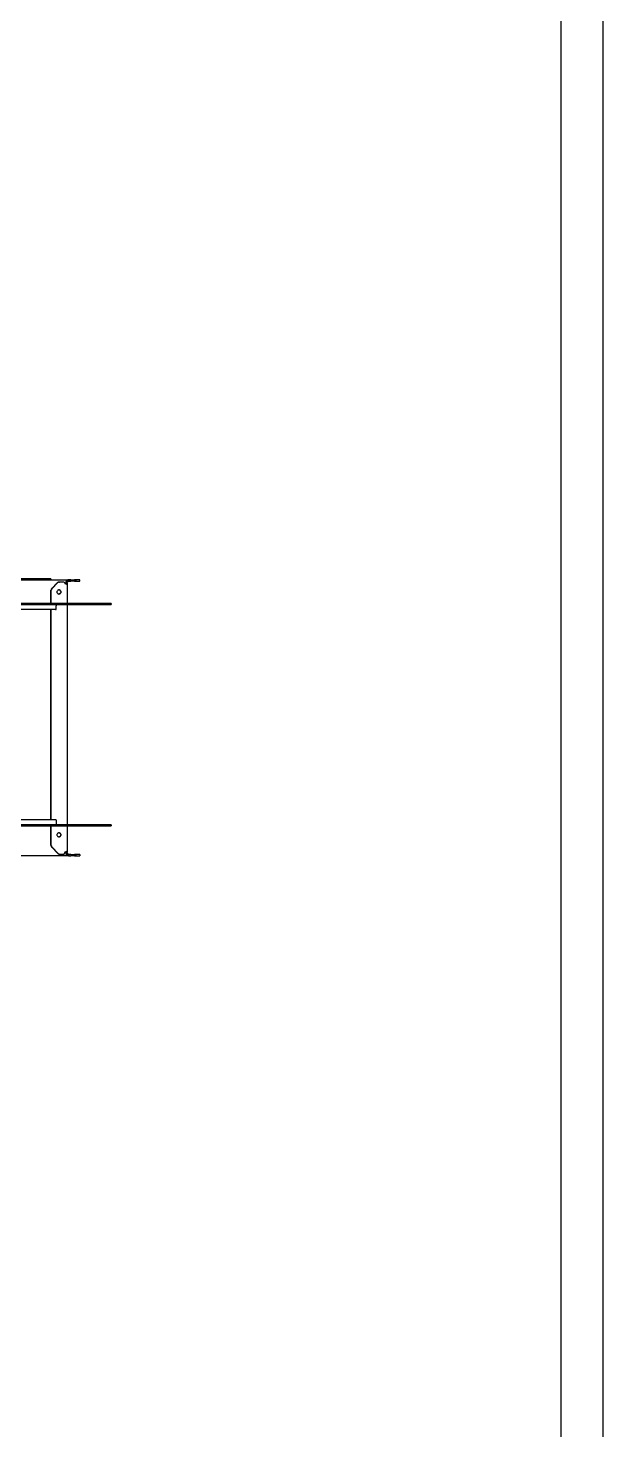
# Model space of a CAD drawing. Header units: millimetres. Extents: x -187347 to 135007, y -6415 to 292048.
# Drawn here: x -66379 to -65275, y 52871 to 55560 of the extents above; entities that cross this region are included whole.
import ezdxf

# ---------------------------------------------------------------- set-up
doc = ezdxf.new("R2010")
doc.units = ezdxf.units.MM
doc.header["$LTSCALE"] = 100
for name, color, linetype in [('Layout Cabinplant', 30, 'Continuous'), ('LAYOUT customer', 5, 'Continuous'), ('STEEL', 5, 'Continuous')]:
    doc.layers.add(name, color=color, linetype=linetype)

# ---------------------------------------------------------------- blocks, each defined once
blk = doc.blocks.new('steel weighing')
at = {"layer": 'STEEL', "color": 7, "linetype": 'ByBlock', "ltscale": 20, "elevation": 1.7}
blk.add_lwpolyline([(852353.3, 742271.5), (852433.3, 742271.5), (852433.3, 737351.5), (852353.3, 737351.5)], close=True, dxfattribs=at)
blk = doc.blocks.new('CP hopper')
at = {"layer": 'LAYOUT customer', "linetype": 'Continuous'}
for p, q in [((-26414.1, -1716.6), (-26414.1, -2556.8)), ((-26412.6, -2556.8), (-26412.6, -1716.6)), ((-26874.6, -2566.9), (-26874.6, -1846.3)), ((-26471.6, -2566.9), (-26471.6, -1846.3)), ((-26886.6, -2335.5), (-26886.6, -2668.7)), ((-26884.6, -2668.7), (-26884.6, -2335.5)), ((-26461.6, -2335.5), (-26461.6, -2668.7)), ((-26459.6, -2668.7), (-26459.6, -2335.5)), ((-26944.1, -2592.9), (-26944.1, -2481.4)), ((-26940.6, -2574.6), (-26940.6, -2575.2)), ((-26940.6, -2574.6), (-26940.6, -2575.2)), ((-26940.6, -2575.2), (-26940.6, -2583.1)), ((-26927.4, -2559.6), (-26939.2, -2571.2)), ((-26939.2, -2571.8), (-26927.4, -2560.2)), ((-26939.2, -2571.8), (-26939.2, -2571.2)), ((-26923.8, -2558.1), (-26886.6, -2558.1)), ((-26923.8, -2558.7), (-26886.6, -2558.7)), ((-26907.5, -2572.4), (-26907.6, -2573.4)), ((-26907.5, -2573.9), (-26907.6, -2572.9)), ((-26907.6, -2573.4), (-26907.5, -2574.5)), ((-26907.1, -2571.5), (-26907.5, -2572.4)), ((-26907.1, -2574.8), (-26907.5, -2573.9)), ((-26907.5, -2574.5), (-26907.1, -2575.4)), ((-26906.7, -2571), (-26907.1, -2571.5)), ((-26906.7, -2575.3), (-26907.1, -2574.8)), ((-26907.1, -2575.4), (-26906.8, -2575.9)), ((-26906.8, -2575.9), (-26906.1, -2576.5)), ((-26906.1, -2570.4), (-26906.7, -2571)), ((-26906.1, -2576), (-26906.7, -2575.3)), ((-26905.1, -2569.8), (-26906.1, -2570.4)), ((-26905.1, -2576.5), (-26906.1, -2576)), ((-26906.1, -2576.5), (-26905.1, -2577.1)), ((-26904.4, -2569.6), (-26905.1, -2569.8)), ((-26904.4, -2576.7), (-26905.1, -2576.5)), ((-26905.1, -2577.1), (-26904.4, -2577.3)), ((-26903.6, -2569.5), (-26904.4, -2569.6)), ((-26903.6, -2576.8), (-26904.4, -2576.7)), ((-26904.4, -2577.3), (-26903.7, -2577.4)), ((-26903.7, -2577.4), (-26902.9, -2577.3)), ((-26902.9, -2569.6), (-26903.6, -2569.5)), ((-26902.9, -2576.7), (-26903.6, -2576.8)), ((-26902.2, -2569.8), (-26902.9, -2569.6)), ((-26902.2, -2576.5), (-26902.9, -2576.7)), ((-26902.9, -2577.3), (-26902.2, -2577.1)), ((-26901.2, -2570.4), (-26902.2, -2569.8)), ((-26901.2, -2575.9), (-26902.2, -2576.5)), ((-26902.2, -2577.1), (-26901.2, -2576.5)), ((-26900.5, -2571), (-26901.2, -2570.4)), ((-26900.5, -2575.3), (-26901.2, -2575.9)), ((-26901.2, -2576.5), (-26900.5, -2575.9)), ((-26900.2, -2571.5), (-26900.5, -2571)), ((-26900.2, -2574.8), (-26900.5, -2575.3)), ((-26900.5, -2575.9), (-26900.2, -2575.4)), ((-26899.8, -2572.4), (-26900.2, -2571.5)), ((-26899.8, -2573.9), (-26900.2, -2574.8)), ((-26900.2, -2575.4), (-26899.8, -2574.5)), ((-26899.6, -2573.4), (-26899.8, -2572.4)), ((-26899.6, -2572.9), (-26899.8, -2573.9)), ((-26899.8, -2574.5), (-26899.6, -2573.4)), ((-26875.6, -2567.9), (-26881.7, -2567.9)), ((-26874.6, -2558.1), (-26471.6, -2558.1)), ((-26874.6, -2558.7), (-26471.6, -2558.7)), ((-26470.6, -2567.9), (-26464.5, -2567.9)), ((-26459.6, -2558.1), (-26434.5, -2558.1)), ((-26459.6, -2558.7), (-26434.5, -2558.7)), ((-26441.5, -2572.4), (-26441.6, -2573.4)), ((-26441.5, -2573.9), (-26441.6, -2572.9)), ((-26441.6, -2573.4), (-26441.5, -2574.5)), ((-26441.1, -2571.5), (-26441.5, -2572.4)), ((-26441.1, -2574.8), (-26441.5, -2573.9)), ((-26441.5, -2574.5), (-26441.1, -2575.4)), ((-26440.7, -2571), (-26441.1, -2571.5)), ((-26440.7, -2575.3), (-26441.1, -2574.8)), ((-26441.1, -2575.4), (-26440.8, -2575.9)), ((-26440.8, -2575.9), (-26440.1, -2576.5)), ((-26440.1, -2570.4), (-26440.7, -2571)), ((-26440.1, -2576), (-26440.7, -2575.3)), ((-26439.1, -2569.8), (-26440.1, -2570.4)), ((-26439.1, -2576.5), (-26440.1, -2576)), ((-26440.1, -2576.5), (-26439.1, -2577.1)), ((-26438.4, -2569.6), (-26439.1, -2569.8)), ((-26438.4, -2576.7), (-26439.1, -2576.5)), ((-26439.1, -2577.1), (-26438.4, -2577.3)), ((-26437.6, -2569.5), (-26438.4, -2569.6)), ((-26437.6, -2576.8), (-26438.4, -2576.7)), ((-26438.4, -2577.3), (-26437.7, -2577.4)), ((-26437.7, -2577.4), (-26436.9, -2577.3)), ((-26436.9, -2569.6), (-26437.6, -2569.5)), ((-26436.9, -2576.7), (-26437.6, -2576.8)), ((-26436.2, -2569.8), (-26436.9, -2569.6)), ((-26436.2, -2576.5), (-26436.9, -2576.7)), ((-26436.9, -2577.3), (-26436.2, -2577.1)), ((-26435.2, -2570.4), (-26436.2, -2569.8)), ((-26435.2, -2575.9), (-26436.2, -2576.5)), ((-26436.2, -2577.1), (-26435.2, -2576.5)), ((-26434.5, -2571), (-26435.2, -2570.4)), ((-26434.5, -2575.3), (-26435.2, -2575.9)), ((-26435.2, -2576.5), (-26434.5, -2575.9)), ((-26434.2, -2571.5), (-26434.5, -2571)), ((-26434.2, -2574.8), (-26434.5, -2575.3)), ((-26434.5, -2575.9), (-26434.2, -2575.4)), ((-26433.8, -2572.4), (-26434.2, -2571.5)), ((-26433.8, -2573.9), (-26434.2, -2574.8)), ((-26434.2, -2575.4), (-26433.8, -2574.5)), ((-26433.6, -2573.4), (-26433.8, -2572.4)), ((-26433.6, -2572.9), (-26433.8, -2573.9)), ((-26433.8, -2574.5), (-26433.6, -2573.4)), ((-26420.1, -2570.2), (-26430.9, -2559.6)), ((-26430.9, -2560.2), (-26420.1, -2570.8)), ((-26418.6, -2573.6), (-26418.6, -2574.2)), ((-26418.6, -2583.3), (-26418.6, -2574.2)), ((-26414.1, -2557.6), (-26414.1, -2556.8)), ((-26412.6, -2556.8), (-26414.1, -2556.8)), ((-26414.1, -2556.8), (-26414.1, -2557.6)), ((-26414.1, -2556.8), (-26414.1, -2557.6)), ((-26412.6, -2557.6), (-26414.1, -2557.6)), ((-26414.1, -2557.6), (-26412.6, -2557.6)), ((-26414.1, -2557.6), (-26414.1, -2592.9)), ((-26412.6, -2557.6), (-26412.6, -2556.8)), ((-26412.6, -2556.8), (-26412.6, -2557.6)), ((-26944, -2591.4), (-26944.1, -2592.9)), ((-26944.1, -2592.9), (-26944.1, -2596)), ((-26944.1, -2592.9), (-26942.2, -2592.9)), ((-26944.1, -2603.5), (-26944.1, -2596)), ((-26941.1, -2596), (-26944.1, -2596)), ((-26941.1, -2603.5), (-26944.1, -2603.5)), ((-26944.1, -2603.5), (-26944.1, -2606.4)), ((-26944.1, -2603.5), (-26944.1, -2606.4)), ((-26944.1, -2606.4), (-26941.1, -2606.4)), ((-26944.1, -2606.4), (-26944.1, -2613.1)), ((-26943.5, -2589.9), (-26944, -2591.4)), ((-26943.1, -2589), (-26943.5, -2589.9)), ((-26942.2, -2588), (-26943.1, -2589)), ((-26941.1, -2587.2), (-26942.2, -2588)), ((-26942.2, -2592.9), (-26941.1, -2592.9)), ((-26940, -2586.7), (-26941.1, -2587.2)), ((-26941.1, -2592.9), (-26941.1, -2587.2)), ((-26941.1, -2592.9), (-26941, -2591.9)), ((-26941.1, -2596), (-26941.1, -2592.9)), ((-26941.1, -2596), (-26941.1, -2603.5)), ((-26941.1, -2606.4), (-26941.1, -2603.5)), ((-26941.1, -2603.5), (-26941.1, -2606.4)), ((-26941.1, -2613.1), (-26941.1, -2606.4)), ((-26941, -2591.9), (-26940.9, -2591.2)), ((-26940.9, -2591.2), (-26940.5, -2590.4)), ((-26940.5, -2590.4), (-26940.1, -2590)), ((-26940.1, -2590), (-26939.4, -2589.5)), ((-26938.9, -2586.5), (-26940, -2586.7)), ((-26939.4, -2589.5), (-26938.9, -2589.3)), ((-26937.4, -2586.6), (-26938.9, -2586.5)), ((-26938.9, -2589.3), (-26938.2, -2589.3)), ((-26938.2, -2589.3), (-26937.4, -2589.4)), ((-26937, -2584.9), (-26937.4, -2584.4)), ((-26937.4, -2589.4), (-26937.4, -2586.6)), ((-26937.4, -2586.6), (-26936.5, -2586.8)), ((-26936.1, -2586.6), (-26937.4, -2586.6)), ((-26937.4, -2589.4), (-26936.6, -2589.8)), ((-26936.7, -2585.4), (-26937, -2584.9)), ((-26936.1, -2586.6), (-26936.7, -2585.4)), ((-26936.6, -2589.8), (-26936.1, -2589.8)), ((-26936.5, -2586.8), (-26936.1, -2586.6)), ((-26935.6, -2587.9), (-26936.1, -2586.6)), ((-26936.1, -2589.8), (-26886.6, -2589.8)), ((-26935.7, -2589.8), (-26935.5, -2589.3)), ((-26935.5, -2588.6), (-26935.6, -2587.9)), ((-26935.5, -2589.3), (-26935.5, -2588.6)), ((-26884.6, -2589.8), (-26461.6, -2589.8)), ((-26459.6, -2589.8), (-26422.2, -2589.8)), ((-26422.6, -2587.7), (-26422.8, -2588.6)), ((-26422.8, -2588.6), (-26422.8, -2589.3)), ((-26422.8, -2589.3), (-26422.6, -2589.8)), ((-26422.2, -2586.6), (-26422.6, -2587.7)), ((-26422.6, -2589.8), (-26422.2, -2589.8)), ((-26422.6, -2589.8), (-26421.7, -2589.8)), ((-26421.6, -2585.4), (-26422.2, -2586.6)), ((-26420.8, -2586.6), (-26422.2, -2586.6)), ((-26421.7, -2589.8), (-26420.8, -2589.4)), ((-26421.2, -2584.9), (-26421.6, -2585.4)), ((-26420.8, -2584.4), (-26421.2, -2584.9)), ((-26419.5, -2586.5), (-26420.8, -2586.6)), ((-26420.8, -2586.6), (-26420.8, -2589.4)), ((-26420.8, -2589.4), (-26420, -2589.3)), ((-26420, -2589.3), (-26419.4, -2589.3)), ((-26418.1, -2586.8), (-26419.5, -2586.5)), ((-26419.4, -2589.3), (-26418.7, -2589.6)), ((-26418.7, -2589.6), (-26418.2, -2590)), ((-26418.2, -2590), (-26417.7, -2590.6)), ((-26417.1, -2587.2), (-26418.1, -2586.8)), ((-26417.7, -2590.6), (-26417.5, -2591.1)), ((-26417.5, -2591.1), (-26417.2, -2592)), ((-26417.2, -2592), (-26417.1, -2592.9)), ((-26416.1, -2588), (-26417.1, -2587.2)), ((-26417.1, -2592.9), (-26417.1, -2587.2)), ((-26417.1, -2592.9), (-26417.1, -2596)), ((-26417.1, -2596), (-26417.1, -2592.9)), ((-26417.1, -2603.5), (-26417.1, -2596)), ((-26417.1, -2596), (-26414.1, -2596)), ((-26414.1, -2603.5), (-26417.1, -2603.5)), ((-26417.1, -2603.5), (-26417.1, -2606.4)), ((-26417.1, -2606.4), (-26417.1, -2603.5)), ((-26417.1, -2606.4), (-26417.1, -2613.1)), ((-26417.1, -2606.4), (-26414.1, -2606.4)), ((-26415.3, -2589), (-26416.1, -2588)), ((-26414.7, -2590.1), (-26415.3, -2589)), ((-26414.3, -2591.3), (-26414.7, -2590.1)), ((-26414.1, -2592.9), (-26414.3, -2591.3)), ((-26414.1, -2596), (-26414.1, -2592.9)), ((-26414.1, -2596), (-26414.1, -2592.9)), ((-26414.1, -2596), (-26414.1, -2603.5)), ((-26414.1, -2606.4), (-26414.1, -2603.5)), ((-26414.1, -2606.4), (-26414.1, -2603.5)), ((-26414.1, -2613.1), (-26414.1, -2606.4)), ((-26944.1, -2613.1), (-26944.1, -2613.6)), ((-26941.1, -2613.6), (-26944.1, -2613.6)), ((-26941.1, -2613.6), (-26941.1, -2613.1)), ((-26417.1, -2613.1), (-26417.1, -2613.6)), ((-26417.1, -2613.6), (-26414.1, -2613.6)), ((-26414.1, -2613.6), (-26414.1, -2613.1)), ((-26886.6, -2668.7), (-26886.6, -2673.4)), ((-26884.6, -2673.4), (-26886.6, -2673.4)), ((-26884.6, -2673.4), (-26884.6, -2668.7)), ((-26461.6, -2668.7), (-26461.6, -2673.4)), ((-26459.6, -2673.4), (-26461.6, -2673.4)), ((-26459.6, -2673.4), (-26459.6, -2668.7))]:
    blk.add_line(p, q, dxfattribs=at)
for points in [[(-26939.2, -2571.2), (-26939.8, -2571.9), (-26940.3, -2572.8), (-26940.5, -2573.7), (-26940.6, -2574.6)], [(-26939.2, -2571.8), (-26939.8, -2572.5), (-26940.3, -2573.4), (-26940.6, -2574.3), (-26940.6, -2575.2)], [(-26923.8, -2558.1), (-26924.8, -2558.2), (-26925.7, -2558.5), (-26926.6, -2559), (-26927.4, -2559.6)], [(-26923.8, -2558.7), (-26924.8, -2558.8), (-26925.7, -2559.1), (-26926.6, -2559.5), (-26927.4, -2560.2)], [(-26881.7, -2567.9), (-26882.5, -2567.9), (-26883.2, -2568), (-26883.5, -2568), (-26883.8, -2568.1), (-26884, -2568.1), (-26884.3, -2568.2), (-26884.4, -2568.2), (-26884.5, -2568.3)], [(-26875.6, -2567.9), (-26875.5, -2567.9), (-26875.3, -2567.8), (-26875.2, -2567.8), (-26875, -2567.7), (-26874.9, -2567.5), (-26874.8, -2567.3), (-26874.7, -2567.1), (-26874.6, -2566.9)], [(-26471.6, -2566.9), (-26471.6, -2567.1), (-26471.5, -2567.3), (-26471.5, -2567.4), (-26471.4, -2567.6), (-26471.2, -2567.7), (-26471, -2567.8), (-26470.8, -2567.8), (-26470.6, -2567.9)], [(-26461.6, -2568.5), (-26461.8, -2568.4), (-26462, -2568.3), (-26462.2, -2568.2), (-26462.5, -2568.1), (-26462.8, -2568), (-26463.1, -2568), (-26463.8, -2567.9), (-26464.5, -2567.9)], [(-26430.9, -2559.6), (-26431.7, -2559), (-26432.6, -2558.5), (-26433.5, -2558.2), (-26434.5, -2558.1)], [(-26430.9, -2560.2), (-26431.7, -2559.5), (-26432.6, -2559.1), (-26433.5, -2558.8), (-26434.5, -2558.7)], [(-26418.6, -2573.6), (-26418.8, -2572.7), (-26419, -2571.8), (-26419.5, -2570.9), (-26420.1, -2570.2)], [(-26418.6, -2574.2), (-26418.7, -2573.3), (-26419, -2572.4), (-26419.5, -2571.5), (-26420.1, -2570.8)], [(-26937.4, -2584.4), (-26938.2, -2583.9), (-26938.9, -2583.5), (-26939.8, -2583.2), (-26940.6, -2583.1)], [(-26418.6, -2583.3), (-26419.8, -2583.7), (-26420.8, -2584.4)]]:
    blk.add_spline(points, degree=3, dxfattribs=at)
blk = doc.blocks.new('CP_Whole bird batching')
at = {"layer": 'LAYOUT customer', "color": 0}
blk.add_blockref('CP hopper', (-4082.8, -675.8), dxfattribs=at)

msp = doc.modelspace()

# ---------------------------------------------------------------- block references
at = {"layer": 'Layout Cabinplant', "rotation": 90}
msp.add_blockref('CP_Whole bird batching', (-69568.5, 84998.9, 0), dxfattribs=at)
at = {"layer": 'STEEL', "color": 6, "linetype": 'ByBlock'}
msp.add_blockref('steel weighing', (-917708.7, -686445.9, -1.7), dxfattribs=at)

doc.saveas('drawing.dxf')
